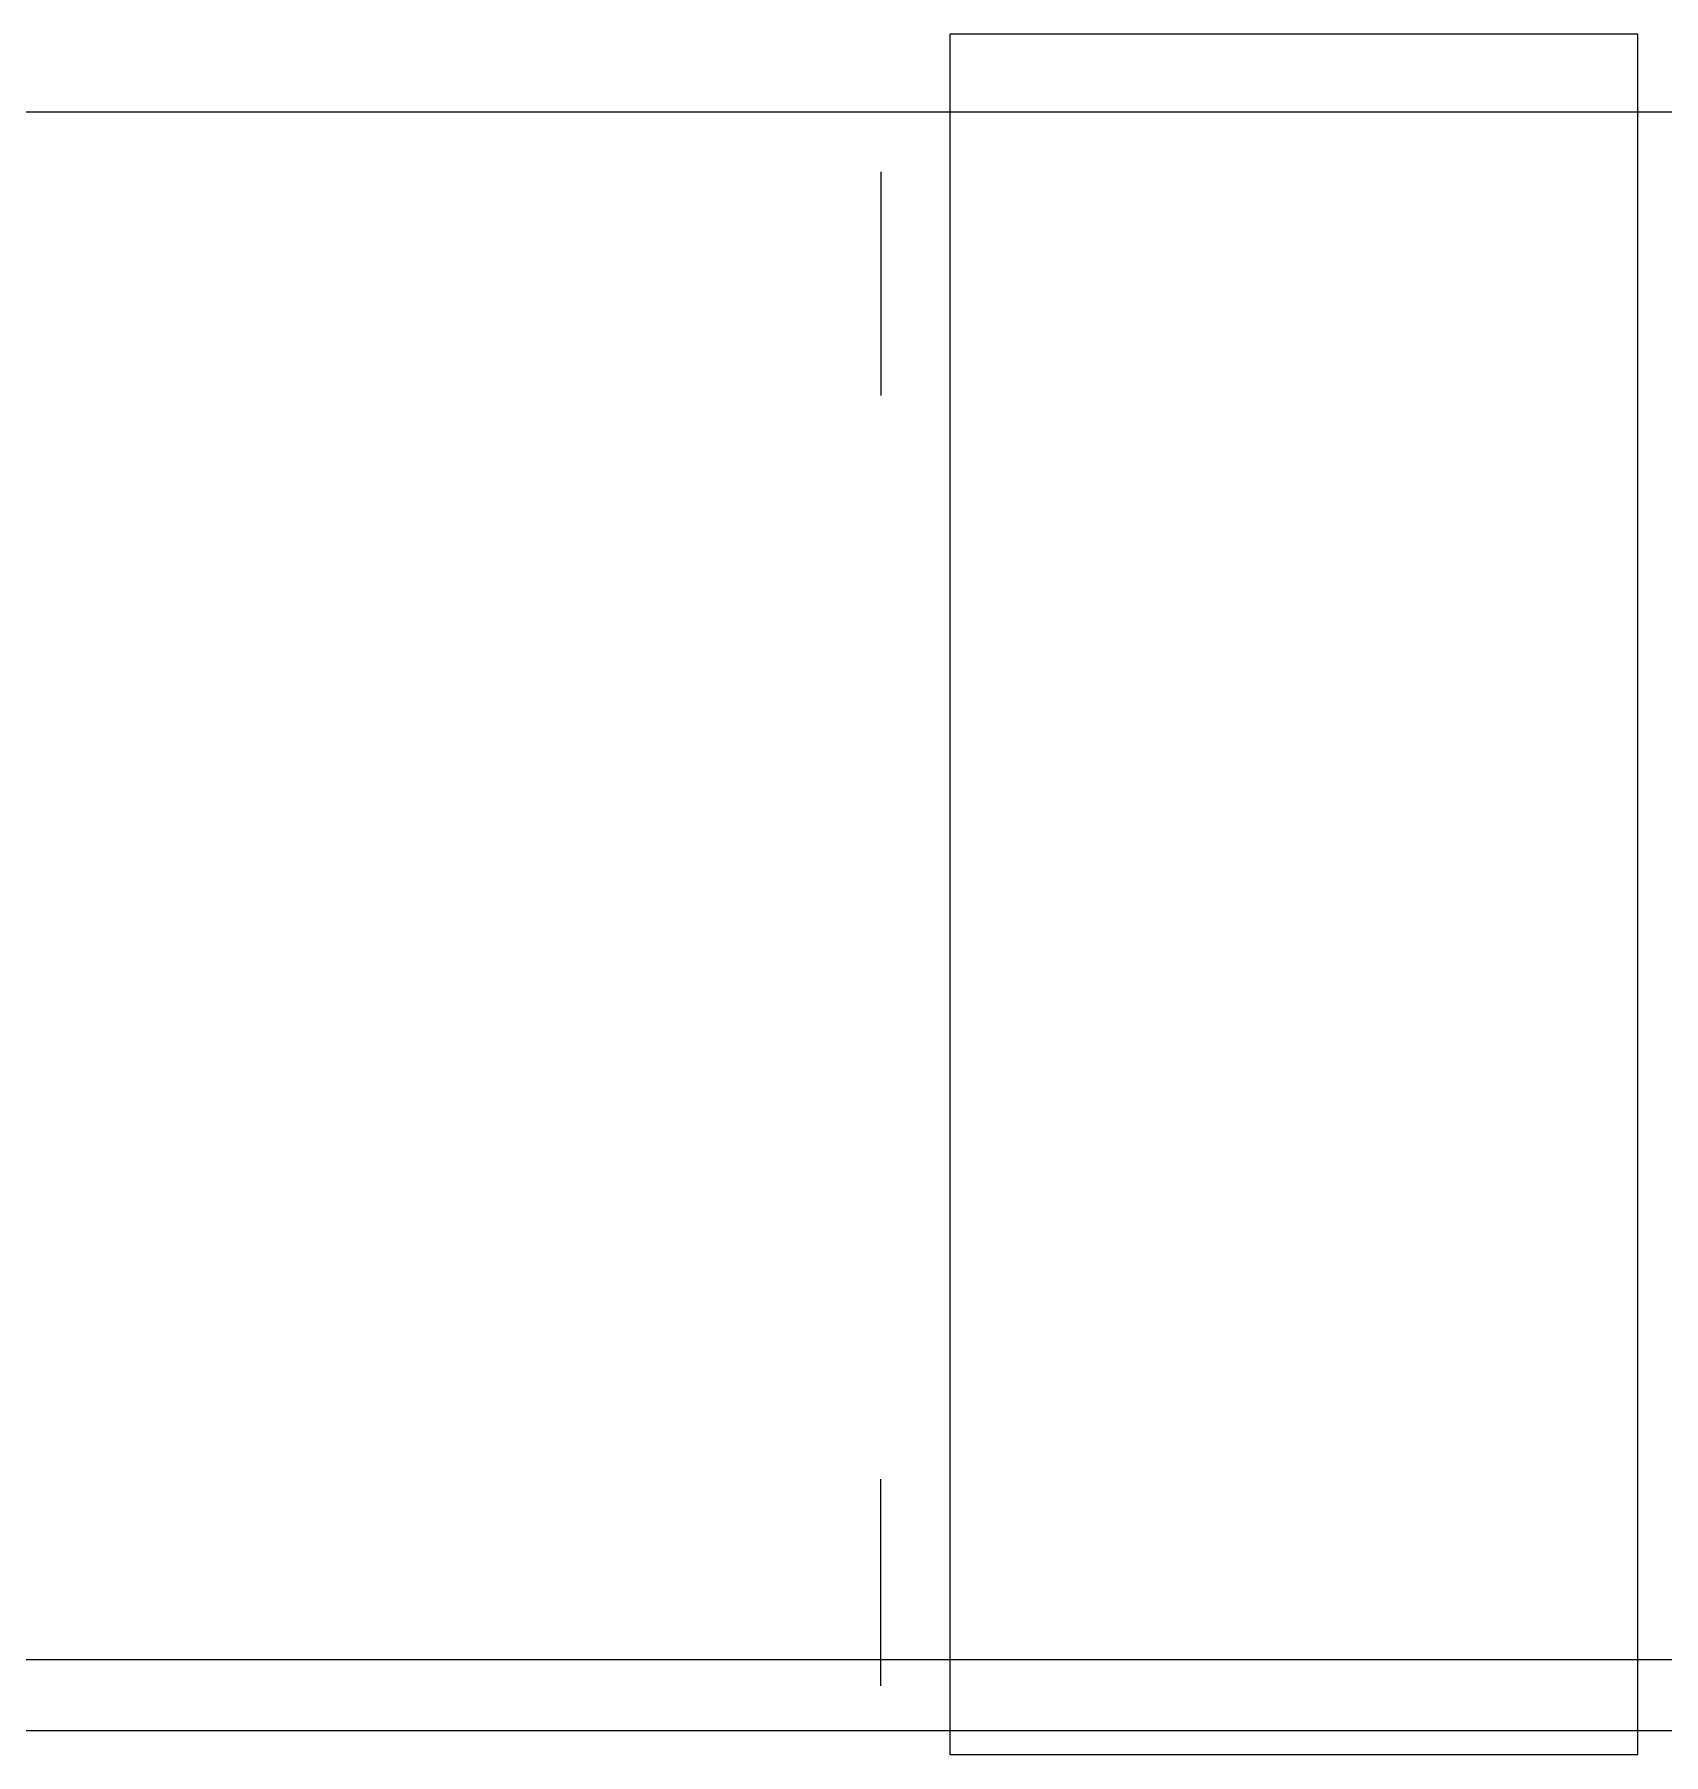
# Model space of a CAD drawing. Header units: inches. Extents: x 567429 to 582707, y 126347 to 133675.
# Drawn here: x 580608.3 to 580703, y 131636.9 to 131736.9 of the extents above; entities that cross this region are included whole.
import ezdxf

# ---------------------------------------------------------------- set-up
doc = ezdxf.new("R2010")
doc.units = ezdxf.units.IN
doc.header["$MEASUREMENT"] = 0
doc.layers.add('FIRE WIRE', color=4, linetype='Continuous')
doc.layers.add('mobl', color=11, linetype='Continuous')

msp = doc.modelspace()

# ---------------------------------------------------------------- linework, layer by layer
at = {"layer": 'FIRE WIRE'}
msp.add_line((580343.68, 131638.27), (580850.26, 131638.27), dxfattribs=at)
at = {"layer": 'mobl', "color": 15}
for p, q in [((580661.49, 131736.88), (580661.49, 131636.88)), ((580701.49, 131736.88), (580661.49, 131736.88)), ((580701.49, 131636.88), (580701.49, 131736.88)), ((580531.49, 131732.38), (580731.49, 131732.38)), ((580657.49, 131728.88), (580657.49, 131715.88)), ((580657.49, 131640.88), (580657.49, 131652.88)), ((580731.49, 131642.38), (580531.49, 131642.38)), ((580661.49, 131636.88), (580701.49, 131636.88))]:
    msp.add_line(p, q, dxfattribs=at)

doc.saveas('drawing.dxf')
